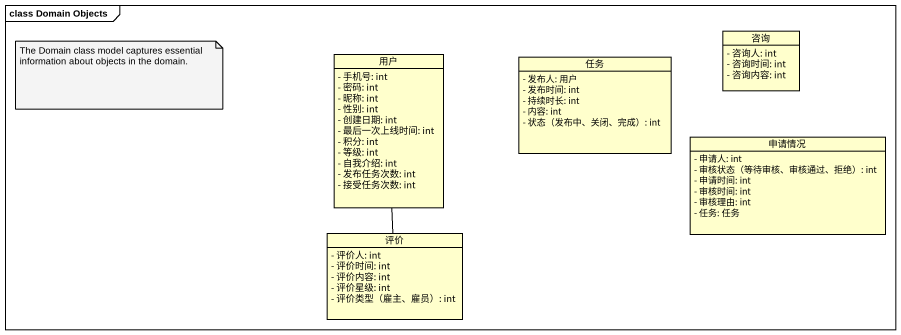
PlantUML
@startuml
mainframe class Domain Objects
hide circle
hide empty members
skinparam classAttributeIconSize 0
class 咨询 {
  - 咨询人: int
  - 咨询时间: int
  - 咨询内容: int
}
class 用户 {
  - 手机号: int
  - 密码: int
  - 昵称: int
  - 性别: int
  - 创建日期: int
  - 最后一次上线时间: int
  - 积分: int
  - 等级: int
  - 自我介绍: int
  - 发布任务次数: int
  - 接受任务次数: int
}
class 任务 {
  - 发布人: 用户
  - 发布时间: int
  - 持续时长: int
  - 内容: int
  - 状态（发布中、关闭、完成）: int
}
class 申请情况 {
  - 申请人: int
  - 审核状态（等待审核、审核通过、拒绝）: int
  - 申请时间: int
  - 审核时间: int
  - 审核理由: int
  - 任务: 任务
}
class 评价 {
  - 评价人: int
  - 评价时间: int
  - 评价内容: int
  - 评价星级: int
  - 评价类型（雇主、雇员）: int
}
评价 -up- 用户
note as N1
  The Domain class model captures essential information about objects in the domain.
end note
@enduml
